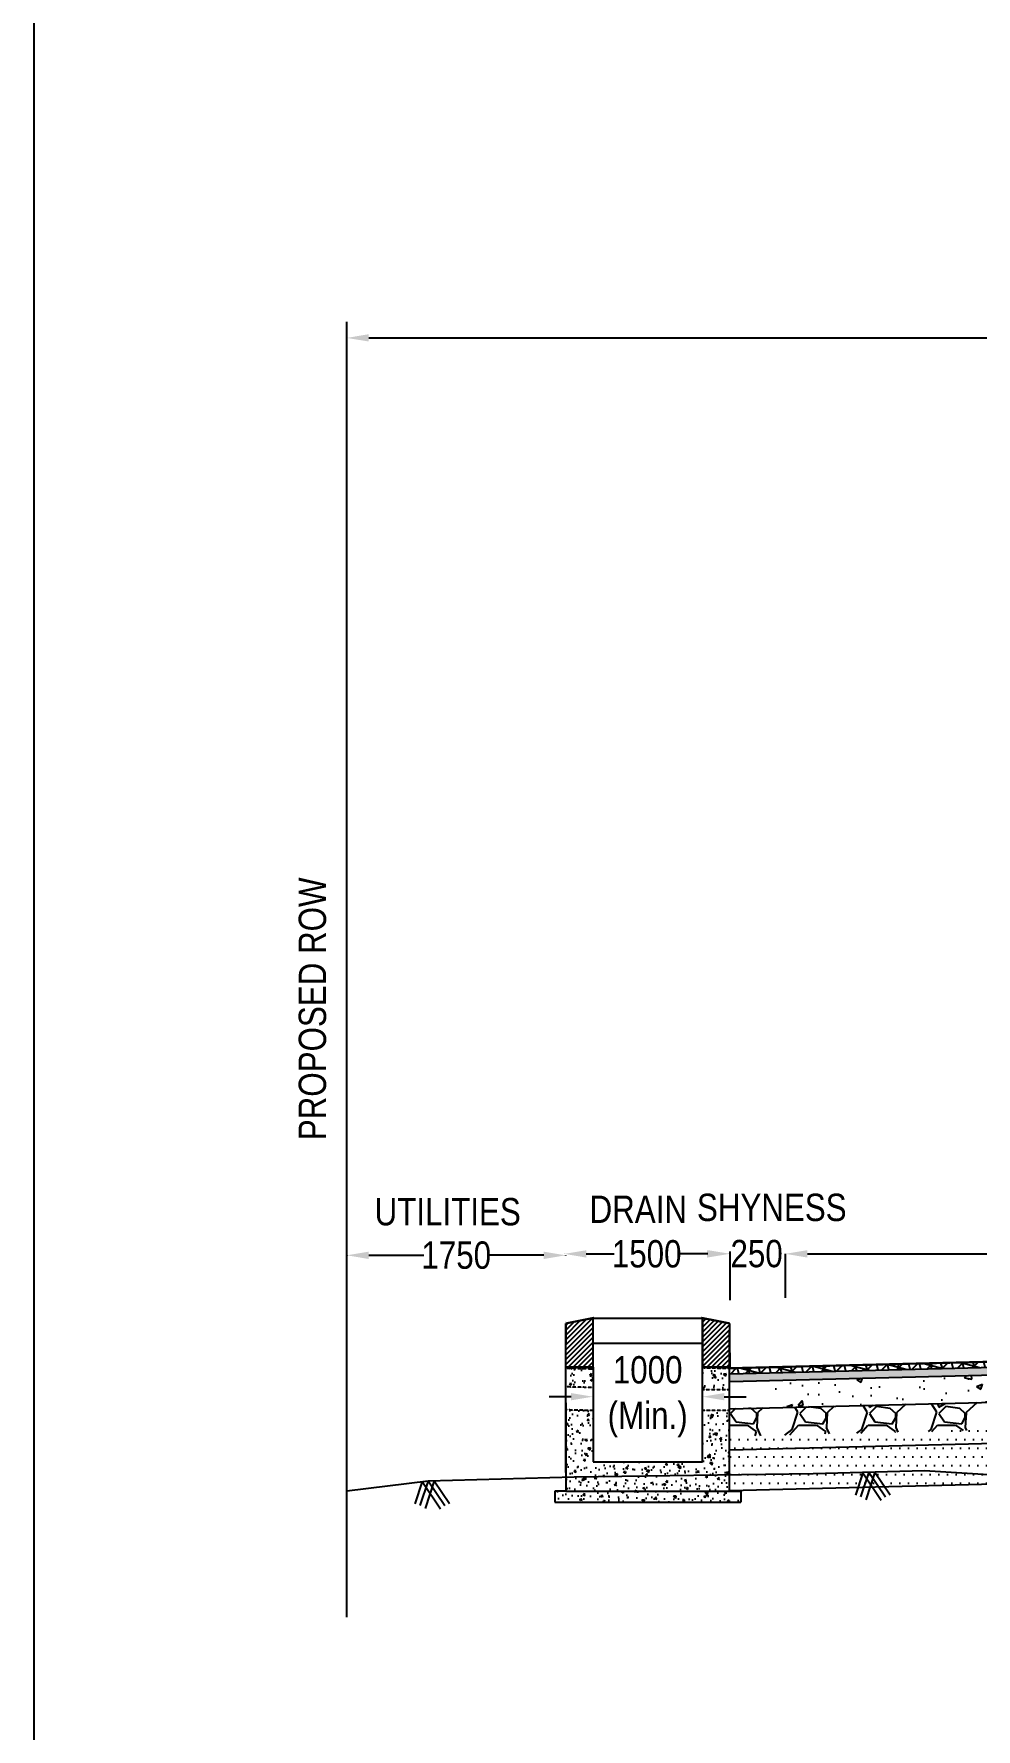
# Model space of a CAD drawing. Header units: millimetres. Extents: x 207528 to 778454, y -364692 to 101323.
# Drawn here: x 384197 to 392810, y 10214 to 25714 of the extents above; entities that cross this region are included whole.
import ezdxf

# ---------------------------------------------------------------- set-up
doc = ezdxf.new("R2010")
doc.units = ezdxf.units.MM
doc.linetypes.add('DASHED2', pattern=[0.375, 0.25, -0.125])
for name, color, linetype in [('Dim', 253, 'Continuous'), ('Dimension', 253, 'Continuous'), ('hatch', 253, 'Continuous'), ('Proposed ROW', 241, 'MNEW')]:
    doc.layers.add(name, color=color, linetype=linetype)
doc.styles.add('DIM', font='ARIALN.TTF', dxfattribs={"height": 250})
doc.styles.get("Standard").update_dxf_attribs({"font": 'arial.ttf'})
doc.styles.add('STRIP PLAN STYLE', font='ARIALN.TTF')
doc.linetypes.add('MNEW', pattern='A,26.152623,-1.048632,["PROW",Standard,S=1.75,R=0,X=0,Y=-0.975095],-7.693777,26.152623', length=61.047655)
doc.dimstyles.new('DIM', dxfattribs={"dimtxt": 250, "dimasz": 200, "dimexe": 0.18, "dimexo": 0.0625, "dimgap": 0.09, "dimtad": 0, "dimtih": 1, "dimtoh": 1, "dimdec": 0, "dimzin": 0, "dimdsep": 46, "dimtxsty": 'DIM', "dimcen": 0.09, "dimclrd": 256, "dimclrt": 7, "dimadec": 0, "dimazin": 0, "dimtfac": 1, "dimtdec": 0, "dimtofl": 0, "dimtmove": 0, "dimatfit": 3, "dimfxl": 1, "dimtolj": 1, "dimtzin": 0, "dimarcsym": 0})

# ---------------------------------------------------------------- blocks, each defined once
blk = doc.blocks.new('*D171')
at = {"layer": 'Defpoints', "color": 0, "transparency": 16777216}
for p in [(432058, 22934), (387058, 22667), (432058, 22670)]:
    blk.add_point(p, dxfattribs=at)
at = {"layer": 'Dim', "color": 0, "lineweight": -2, "transparency": 16777216}
for p, q in [((387058, 22667), (387058, 22935)), ((432058, 22670), (432058, 22935))]:
    blk.add_line(p, q, dxfattribs=at)
at = {"layer": 'Dim', "lineweight": -2, "transparency": 16777216}
for p, q in [((387258, 22934), (407337, 22934)), ((431858, 22934), (414683, 22934))]:
    blk.add_line(p, q, dxfattribs=at)
at = {"layer": 'Dim', "transparency": 16777216}
for points in [[(387258, 22968), (387258, 22901), (387058, 22934)], [(431858, 22968), (431858, 22901), (432058, 22934)]]:
    blk.add_solid(points, dxfattribs=at)
at = {"layer": 'Dim', "color": 7, "transparency": 16777216, "insert": (411010, 22934), "char_height": 400, "attachment_point": 5, "style": 'STRIP PLAN STYLE'}
blk.add_mtext('\\A1;PROPOSED RIGHT OF WAY (45m)', dxfattribs=at)
blk = doc.blocks.new('*D173')
at = {"layer": 'Defpoints', "color": 0, "transparency": 16777216}
for p in [(391069, 14559), (391069, 14156), (397552, 14156)]:
    blk.add_point(p, dxfattribs=at)
at = {"layer": 'Dim', "color": 0, "lineweight": -2, "transparency": 16777216}
for p, q in [((391069, 14156), (391069, 14559)), ((397552, 14156), (397552, 14559))]:
    blk.add_line(p, q, dxfattribs=at)
at = {"layer": 'Dim', "lineweight": -2, "transparency": 16777216}
for p, q in [((391269, 14559), (393921, 14559)), ((397352, 14559), (394531, 14559))]:
    blk.add_line(p, q, dxfattribs=at)
at = {"layer": 'Dim', "transparency": 16777216}
for points in [[(391269, 14592), (391269, 14525), (391069, 14559)], [(397352, 14592), (397352, 14525), (397552, 14559)]]:
    blk.add_solid(points, dxfattribs=at)
at = {"layer": 'Dim', "color": 7, "transparency": 16777216, "insert": (394226, 14559), "char_height": 250, "attachment_point": 5, "style": 'DIM'}
blk.add_mtext('\\A1;7000', dxfattribs=at)
blk = doc.blocks.new('*D174')
at = {"layer": 'Defpoints', "color": 0, "transparency": 16777216}
for p in [(390308, 13253), (389308, 12772), (390308, 12772)]:
    blk.add_point(p, dxfattribs=at)
at = {"layer": 'Dim', "lineweight": -2, "transparency": 16777216}
for p, q in [((389108, 13253), (388908, 13253)), ((390508, 13253), (390708, 13253))]:
    blk.add_line(p, q, dxfattribs=at)
at = {"layer": 'Dim', "color": 0, "lineweight": -2, "transparency": 16777216}
for p, q in [((389308, 13252), (389308, 13253)), ((390308, 13252), (390308, 13253))]:
    blk.add_line(p, q, dxfattribs=at)
at = {"layer": 'Dim', "transparency": 16777216}
for points in [[(389108, 13286), (389108, 13220), (389308, 13253)], [(390508, 13286), (390508, 13220), (390308, 13253)]]:
    blk.add_solid(points, dxfattribs=at)
at = {"layer": 'Dim', "color": 7, "transparency": 16777216, "insert": (389808, 13253), "char_height": 250, "attachment_point": 5, "style": 'DIM'}
blk.add_mtext('\\A1;1000 \\P(Min.)', dxfattribs=at)
blk = doc.blocks.new('*D175')
at = {"layer": 'Defpoints', "color": 0, "transparency": 16777216}
for p in [(389047, 14559), (389047, 14559), (390551, 14558)]:
    blk.add_point(p, dxfattribs=at)
at = {"layer": 'Dimension', "color": 0, "lineweight": -2, "transparency": 16777216}
for p, q in [((389047, 14558), (389047, 14558)), ((390551, 14558), (390551, 14558))]:
    blk.add_line(p, q, dxfattribs=at)
at = {"layer": 'Dimension', "lineweight": -2, "transparency": 16777216}
for p, q in [((389247, 14558), (389503, 14558)), ((390351, 14558), (390095, 14558))]:
    blk.add_line(p, q, dxfattribs=at)
at = {"layer": 'Dimension', "transparency": 16777216}
for points in [[(389247, 14592), (389247, 14525), (389047, 14559)], [(390351, 14592), (390351, 14525), (390551, 14558)]]:
    blk.add_solid(points, dxfattribs=at)
at = {"layer": 'Dimension', "color": 7, "transparency": 16777216, "insert": (389799, 14558), "char_height": 250, "width": 591.23, "attachment_point": 5, "style": 'DIM'}
blk.add_mtext('\\A1;1500', dxfattribs=at)
blk = doc.blocks.new('*D186')
at = {"layer": 'Defpoints', "color": 0, "transparency": 16777216}
for p in [(387058, 14603), (389058, 14602), (387058, 14546)]:
    blk.add_point(p, dxfattribs=at)
at = {"layer": 'Dimension', "color": 0, "lineweight": -2, "transparency": 16777216}
for p, q in [((387058, 14547), (387058, 14545)), ((389058, 14547), (389058, 14545))]:
    blk.add_line(p, q, dxfattribs=at)
at = {"layer": 'Dimension', "lineweight": -2, "transparency": 16777216}
for p, q in [((387258, 14546), (387762, 14546)), ((388858, 14546), (388355, 14546))]:
    blk.add_line(p, q, dxfattribs=at)
at = {"layer": 'Dimension', "transparency": 16777216}
for points in [[(387258, 14579), (387258, 14512), (387058, 14546)], [(388858, 14579), (388858, 14512), (389058, 14546)]]:
    blk.add_solid(points, dxfattribs=at)
at = {"layer": 'Dimension', "color": 7, "transparency": 16777216, "insert": (388058, 14546), "char_height": 250, "attachment_point": 5, "style": 'DIM'}
blk.add_mtext('\\A1;1750', dxfattribs=at)
blk = doc.blocks.new('*D197')
at = {"layer": 'Defpoints', "color": 0, "transparency": 16777216}
for p in [(391069, 14560), (390559, 14243), (391069, 14243)]:
    blk.add_point(p, dxfattribs=at)
at = {"layer": 'Dim', "lineweight": -2, "transparency": 16777216}
for p, q in [((390359, 14560), (390159, 14560)), ((391269, 14560), (391469, 14560))]:
    blk.add_line(p, q, dxfattribs=at)
at = {"layer": 'Dim', "color": 0, "lineweight": -2, "transparency": 16777216}
for p, q in [((390559, 14559), (390559, 14560)), ((391069, 14559), (391069, 14560))]:
    blk.add_line(p, q, dxfattribs=at)
at = {"layer": 'Dim', "transparency": 16777216}
for points in [[(390359, 14593), (390359, 14527), (390559, 14560)], [(391269, 14593), (391269, 14527), (391069, 14560)]]:
    blk.add_solid(points, dxfattribs=at)
at = {"layer": 'Dim', "color": 7, "transparency": 16777216, "insert": (390804, 14560), "char_height": 250, "attachment_point": 5, "style": 'DIM'}
blk.add_mtext('\\A1;250', dxfattribs=at)

msp = doc.modelspace()

# ---------------------------------------------------------------- hatches: boundary and pattern name
h = msp.add_hatch()
h.set_pattern_fill('GOST_GLASS', color=41, scale=5)
h.set_pattern_definition([(45, (296822.163, 1.86), (42.426407, -4e-15), [25, -35]), (45, (296832.77, 1.86), (42.426407, -4e-15), [10, -50]), (45, (296822.163, 12.466), (42.426407, -4e-15), [10, -50])])
h.paths.add_polyline_path([(397922.7, 13647.3), (397922.7, 13577.3), (392343.6, 13437.8), (392097.2, 13457.4), (391699, 13491.7)])
h.paths.add_polyline_path([(390558.4, 13463.2), (391699, 13491.7), (392097.2, 13457.4), (392343.6, 13437.8), (390558.4, 13393.1)])
at = {"layer": 'Dim'}
h = msp.add_hatch(dxfattribs=at)
h.set_pattern_fill('ANSI31', color=256, scale=10)
h.set_pattern_definition([(45, (271875.864, 175.715), (-22.45064, 22.45064), [])])
h.paths.add_polyline_path([(389308.6, 13806.5), (389059.1, 13785), (389058.9, 13523.8), (389308.6, 13523.8)])
h.paths.add_polyline_path([(389308.6, 13894), (389308.5, 13972.5), (389059.2, 13922.9), (389059.1, 13785), (389308.6, 13806.5)])
h = msp.add_hatch(dxfattribs=at)
h.set_pattern_fill('ANSI31', color=256, scale=10)
h.set_pattern_definition([(45, (271975.864, 175.715), (-22.45064, 22.45064), [])])
edge = h.paths.add_edge_path()
edge.add_line((390558.8, 13922.8), (390308.8, 13972.5))
edge.add_line((390308.8, 13972.5), (390308.6, 13894))
edge.add_line((390308.6, 13894), (390308.6, 13523.8))
edge.add_line((390308.6, 13523.8), (390558.4, 13523.8))
edge.add_line((390558.4, 13523.8), (390558.1, 13922.9))
h = msp.add_hatch(dxfattribs=at)
h.set_pattern_fill('AR-CONC', color=256, scale=3)
h.set_pattern_definition([(50, (296822.16, 1.86), (546.554, -47.8173), [57.15, -628.65]), (355, (296822.16, 1.86), (-105.7303, 573.1705), [45.72, -502.9218]), (100.45144, (296867.7, -2.1), (440.8237, 525.3533), [48.57, -534.2707]), (46.1842, (296822.16, 154.26), (813.237, -126.127), [85.725, -942.975]), (96.6356, (296889.9, 143.75), (712.2124, 742.2784), [72.855, -801.407]), (351.18415, (296822.2, 154.3), (712.2124, 742.2784), [68.58, -754.379]), (21, (296898.36, 116.16), (454.8432, -306.7956), [57.15, -628.65]), (326, (296898.36, 116.16), (185.406, 552.564), [45.72, -502.92]), (71.45144, (296936.27, 90.6), (640.2493, 245.7683), [48.57, -534.2698]), (37.5, (296822.16, 1.86), (9.2658, 253.6651), [0, -496.824, 0, -510.54, 0, -504.825]), (7.5, (296822.16, 1.86), (200.459, 300.5417), [0, -291.084, 0, -485.394, 0, -192.405]), (327.5, (296652.24, 1.86), (406.7718, -17.18623), [0, -190.5, 0, -594.36, 0, -788.67]), (317.5, (296576.04, 1.86), (444.3875, 76.2795), [0, -247.65, 0, -394.716, 0, -560.07])])
h.paths.add_polyline_path([(390922.7, 13402.3), (392343.6, 13437.8), (393241.4, 13366.3), (394424.5, 13310.3), (395963, 13302.5), (397265.8, 13363.4), (398431.9, 13381.6), (398431.9, 13330.2), (390922.7, 13152.2)])
h.paths.add_polyline_path([(392343.6, 13437.8), (397922.7, 13577.3), (398431.9, 13590), (398431.9, 13381.6), (397265.8, 13363.4), (395963, 13302.5), (394424.5, 13310.3), (393241.4, 13366.3)])
at = {"layer": 'hatch'}
h = msp.add_hatch(dxfattribs=at)
h.set_pattern_fill('NET3', color=256, scale=30, angle=45)
h.set_pattern_definition([(45, (296822.16, 1.86), (-67.35192, 67.35192), []), (105, (296822.16, 1.86), (-92.004435, -24.65251), []), (165, (296822.16, 1.86), (-24.65251, -92.004435), [])])
h.paths.add_polyline_path([(390558.4, 13513.2), (391248.9, 13530.4), (391699, 13491.7), (390558.4, 13463.2)])
h.paths.add_polyline_path([(397922.7, 13697.3), (397922.7, 13647.3), (391699, 13491.7), (391248.9, 13530.4)])
h = msp.add_hatch(dxfattribs=at)
h.set_pattern_fill('AR-CONC', color=256, angle=90)
h.set_pattern_definition([(140, (271975.86, 175.71), (15.93909, 182.18467), [19.05, -209.55]), (85, (271975.86, 175.71), (-191.05685, -35.24342), [15.24, -167.64058]), (190.45144, (271977.2, 190.9), (-175.11775, 146.94125), [16.19, -178.09024]), (136.1842, (271925.06, 175.71), (42.04233, 271.07904), [28.575, -314.325]), (186.63556, (271928.57, 198.3), (-247.4261, 237.40413), [24.285, -267.1356]), (81.18415, (271925.06, 175.71), (-247.4261, 237.40413), [22.85997, -251.4597]), (111, (271937.76, 201.11), (102.2652, 151.6144), [19.05, -209.55]), (56, (271937.76, 201.11), (-184.18797, 61.80203), [15.24, -167.64]), (161.45145, (271946.29, 213.75), (-81.92277, 213.41642), [16.19, -178.08994]), (127.5, (271975.864, 175.715), (-84.55504, 3.088603), [0, -165.608, 0, -170.18, 0, -168.275]), (97.5, (271975.86, 175.715), (-100.180575, 66.81966), [0, -97.028, 0, -161.798, 0, -64.135]), (57.5, (271975.864, 119.07), (5.728744, 135.590595), [0, -63.5, 0, -198.12, 0, -262.89]), (47.5, (271975.86, 93.67), (-25.42649, 148.12918), [0, -82.55, 0, -131.572, 0, -186.69])])
h.paths.add_polyline_path([(390552.6, 13126.7), (390308.6, 13126.6), (390308.6, 12656.3), (389308.6, 12656.3), (389308.3, 13126.1), (389058.4, 13132.4), (389058.4, 12388.7), (390552.4, 12388.7)])
h.paths.add_polyline_path([(389308.6, 13523.8), (389058.6, 13523.8), (389059.4, 13342.8), (389305.8, 13336.7)])
h.paths.add_polyline_path([(390552.6, 13523.8), (390308.6, 13523.8), (390308.6, 13315.8), (390552.6, 13315.8)])
h.paths.add_polyline_path([(390658.6, 12388.7), (390581, 12388.7), (390552.6, 12388.7), (390552.4, 12388.7), (389058.4, 12388.7), (388954.1, 12391), (388958.6, 12288.7), (390658.6, 12288.7)])
h = msp.add_hatch(dxfattribs=at)
h.set_pattern_fill('GRAVEL', color=11, scale=25)
h.set_pattern_definition([(228.01279, (297279.363, 636.86), (-5080, -5715), [85.4304, -8457.621]), (184.96974, (297222.213, 573.36), (7619.999997, 635.000036), [146.6012, -14513.5122]), (132.510447, (297076.163, 560.66), (6350.000003, -6984.999998), [103.3704, -10233.6807]), (267.27369, (296828.513, 401.91), (635.000001, 12700), [133.501, -13216.6094]), (292.833654, (296822.163, 268.56), (-3175, 7620), [130.9084, -12959.952]), (357.27369, (296872.963, 147.91), (-12700, 635.000001), [133.501, -13216.6094]), (37.69424, (297006.313, 141.56), (-8254.9999996, -6350.0000005), [176.5484, -17478.2788]), (72.255328, (297146.013, 249.51), (4445.000001, 13969.9999996), [166.68, -16501.314]), (121.429566, (297196.813, 408.26), (-5080.000001, 8255), [133.9532, -13261.3864]), (175.23636, (297126.963, 522.56), (6985, -635), [152.9283, -7493.4842]), (222.397438, (296974.563, 535.259), (-7619.9999998, -6985.0000003), [197.7695, -19579.193]), (138.814075, (297457.163, 395.56), (-4445, 3810), [67.501, -6682.6415]), (171.469234, (297406.363, 440.01), (8255, -1269.999999), [128.4205, -12713.6597]), (225, (297279.36, 459.06), (-9e-14, -635), [89.8023, -808.2233]), (203.19859, (297234.91, 535.26), (3175, 1270), [48.3603, -4787.6556]), (291.80141, (297190.46, 516.21), (-635, 1905), [68.3914, -3351.1882]), (30.96376, (297215.86, 452.71), (1905, 1270), [111.08, -3591.5745]), (161.56505, (297311.11, 509.86), (1270, -635), [80.3218, -1927.7245]), (16.38954, (296822.163, 516.21), (6350, 1905), [112.522, -11139.7067]), (70.346176, (296930.113, 547.96), (-2540, -6985), [94.3997, -9345.554]), (293.19859, (297311.11, 636.86), (-1270, 3175), [96.72, -4739.296]), (343.61046, (297349.213, 547.96), (-6350, 1905), [112.522, -11139.7067]), (339.443955, (296822.16, 122.51), (-3175, 1270), [108.5088, -5316.9336]), (294.77514, (296923.763, 84.41), (-3175.000004, 6984.999998), [90.918, -9000.8983]), (66.80141, (297317.46, 1.86), (1270, 3175), [96.72, -4739.296]), (17.354025, (297355.563, 90.76), (-8255, -2540), [106.4457, -10538.094]), (69.443955, (297006.31, 1.86), (-1270, -3175), [54.2544, -5371.188]), (101.30993, (297279.36, 1.86), (-635, 2540), [32.3787, -3205.4987]), (165.96376, (297273.01, 33.61), (1905, -635), [130.9084, -2487.2636]), (186.009006, (297146.013, 65.36), (6350, 635), [121.3167, -12010.3412]), (303.69007, (297215.86, 395.56), (-635, 1270), [91.581, -2197.944]), (353.157227, (297266.663, 319.36), (10795, -1269.9999994), [159.8892, -15829.0023]), (60.945396, (297425.413, 300.31), (-2540, -4445), [65.377, -6472.348]), (90, (297457.16, 357.46), (-635, 635), [38.1, -596.9]), (120.256437, (297133.313, 84.41), (2540, -4445), [88.2167, -8733.4852]), (48.01279, (297088.863, 160.61), (5080, 5715), [170.8607, -8372.1905]), (0, (297203.16, 287.6), (635, 635), [165.1, -469.9]), (325.304846, (297368.263, 287.61), (6350.000002, -4444.999997), [100.4024, -9939.8292]), (254.0546, (297450.81, 230.46), (-635, -2540), [92.4573, -4530.4125]), (207.645975, (297425.413, 141.56), (-12065.0000004, -6349.999999), [150.5363, -14903.116]), (175.42608, (297292.063, 71.71), (-8255, 635), [159.2574, -15766.4616])])
h.paths.add_polyline_path([(390558.4, 13143.1), (398042.6, 13330.2), (398431.9, 13339.9), (398431.9, 13086.3), (390558.4, 12889.4)])
h = msp.add_hatch(dxfattribs=at)
h.set_pattern_fill('DOTS', color=25, scale=50)
h.set_pattern_definition([(0, (296822.16, 1.86), (39.6875, 79.375), [0, -79.375])])
h.paths.add_polyline_path([(390558.4, 12889.4), (398292.6, 13086.3), (398431.9, 13086.3), (398431.9, 12589.7), (390558.4, 12392.8)])

# ---------------------------------------------------------------- linework, layer by layer
for p, q in [((389058.6, 12559.9), (389058.6, 13523.8)), ((389308.6, 13523.8), (389308.6, 12656.3)), ((390308.6, 12656.3), (390308.6, 13523.8)), ((389308.6, 12656.3), (390308.6, 12656.3)), ((389058.6, 12388.7), (388958.6, 12388.7)), ((388958.6, 12388.7), (388958.6, 12288.7)), ((388958.6, 12288.7), (390658.6, 12288.7)), ((389058.6, 12388.7), (390558.6, 12388.7))]:
    msp.add_line(p, q)
for points in [[(389058.5, 13922.8, 20, 20, 0), (389058.5, 13922.8, 20, 20, 0), (389308.5, 13972.5, 20, 20, 0), (389308.6, 13894, 20, 20, 0), (389308.6, 13523.8, 20, 20, 0), (389058.9, 13523.8, 20, 20, 0), (389059.2, 13922.9, 0, 0, 0)], [(390558.8, 13922.8, 20, 20, 0), (390558.8, 13922.8, 20, 20, 0), (390308.8, 13972.5, 20, 20, 0), (390308.6, 13894, 20, 20, 0), (390308.6, 13523.8, 20, 20, 0), (390558.4, 13523.8, 20, 20, 0), (390558.1, 13922.9, 0, 0, 0)]]:
    msp.add_lwpolyline(points, format="xyseb")
for points in [[(389308.5, 13970.9), (390308.8, 13972.5)], [(389055.8, 13940.8), (389056.2, 13940.8)], [(390551.8, 13796.8), (390551.8, 12846.8)], [(389308.6, 13742.5), (390308.8, 13742.5)], [(390558.4, 13463.2), (398058.4, 13650.7)], [(390552.6, 13594.3), (390552.6, 12388.7)], [(390558.4, 13393.1), (398431.9, 13590)], [(390558.4, 13143.1), (398431.9, 13339.9)], [(389058.4, 13197), (389058.4, 12946.9)], [(389058.4, 13031.4), (389058.4, 12388.7)], [(390558.4, 12767.7), (398431.9, 12964.6)], [(398431.9, 12589.7), (390558.4, 12392.8)], [(390558.6, 12388.7), (390658.6, 12388.7), (390658.6, 12288.7)]]:
    msp.add_lwpolyline(points)
for points, const_width in [([(390551.8, 13847.3), (390551.8, 13483.4)], 10), ([(390558.4, 13513.2), (398058.4, 13700.7)], 20)]:
    msp.add_lwpolyline(points, dxfattribs=dict(const_width=const_width))
at = {"linetype": 'DASHED2', "ltscale": 2}
for points in [[(389305.8, 13505.4), (389055.8, 13511.6)], [(390552.6, 13509.8), (390302.6, 13516)], [(389305.8, 13336.7), (389055.8, 13342.9)], [(390551.8, 13315.8), (390308.6, 13315.8)], [(389308.3, 13126.1), (389058.3, 13132.4)], [(390552.6, 13126.7), (390308.6, 13126.8)]]:
    msp.add_lwpolyline(points, dxfattribs=at)
at = {"layer": 'Dim'}
msp.add_lwpolyline([(384197.2, 38536.5), (384197.2, -8793.9), (434760.7, -8793.9), (434760.7, 38532.4)], close=True, dxfattribs=at)
for points in [[(390561.1, 14136.7), (390561.1, 14580)], [(389058.4, 13197), (389058.4, 13523.8)], [(391774.5, 12556.6), (391706.6, 12352)], [(391829.7, 12564.1), (391754, 12336.2)], [(391774.5, 12556.6), (391941.7, 12308.2)], [(391884.6, 12562.3), (391801.2, 12311.1)], [(391829.7, 12564.1), (391983.2, 12336.2)], [(391884.6, 12562.3), (392024.4, 12354.7)], [(387746, 12477.2), (387678.1, 12272.6)], [(387801.2, 12484.7), (387725.5, 12256.8)], [(387746, 12477.2), (387913.2, 12228.9)], [(387856.1, 12482.9), (387772.7, 12231.7)], [(387801.2, 12484.7), (387954.6, 12256.8)], [(387856.1, 12482.9), (387995.8, 12275.3)]]:
    msp.add_lwpolyline(points, dxfattribs=at)
at = {"layer": 'Dimension', "linetype": 'Continuous', "ltscale": 10, "flags": 128}
msp.add_lwpolyline([(387058.4, 12392.5), (387801.2, 12484.7), (389135.1, 12519.3), (391319.9, 12549.7), (392339.5, 12578.5), (393705.5, 12491.8), (396187.8, 12512.3), (397163.3, 12704.8), (400239.4, 13016.4), (403656.5, 13299.5), (409557.8, 13473.9)], dxfattribs=at)
at = {"layer": 'Proposed ROW', "lineweight": -3, "ltscale": 3, "flags": 128}
msp.add_lwpolyline([(387058.4, 11236.9), (387058.4, 23079.6)], dxfattribs=at)

# ---------------------------------------------------------------- texts
at = {"layer": 'Dim', "color": 7, "insert": (386744.8, 16799.7), "char_height": 250, "attachment_point": 5, "rotation": 90, "style": 'DIM'}
msp.add_mtext_dynamic_manual_height_columns('PROPOSED ROW', width=5325.312, gutter_width=1250, heights=[0], dxfattribs=at)
at = {"layer": 'Dim', "char_height": 250, "attachment_point": 5, "style": 'DIM'}
for s, insert in [('UTILITIES', (387979.8, 14942.9)), ('DRAIN', (389722.3, 14967.1)), ('SHYNESS', (390942.5, 14982.5))]:
    msp.add_mtext_dynamic_manual_height_columns(s, width=5325.312, gutter_width=1250, heights=[0], dxfattribs=dict(at, insert=insert))

# ---------------------------------------------------------------- dimensions: what is measured, and where the dimension line sits
at = {"layer": 'Dim'}
dim = msp.add_linear_dim(base=(432058.4, 22934.4), p1=(387058.4, 22667.4), p2=(432058.4, 22669.5), text='PROPOSED RIGHT OF WAY (45m)', dimstyle='DIM', override={"dimtxt": 400, "dimtxsty": 'STRIP PLAN STYLE'}, dxfattribs=at)
dim.commit()
dim.dimension.update_dxf_attribs({"geometry": '*D171', "text_midpoint": (411009.6, 22934.4), "dimtype": 160})
for base, p1, p2, text, picture, middle in [((391069.2, 14560.2), (390558.9, 14243), (391069.2, 14243), '250', '*D197', (390803.8, 14560.2)), ((390308.2, 13253), (389308.2, 12771.5), (390308.2, 12771.5), '1000 \\P(Min.)', '*D174', (389808.2, 13253))]:
    dim = msp.add_linear_dim(base=base, p1=p1, p2=p2, angle=0, text=text, dimstyle='DIM', override={"dimfxl": 1.25, "dimfxlon": 1}, dxfattribs=at)
    dim.commit()
    dim.dimension.update_dxf_attribs({"geometry": picture, "text_midpoint": middle, "dimtype": 161})
dim = msp.add_linear_dim(base=(391069.5, 14558.5), p1=(397552.4, 14156.4), p2=(391069.5, 14156.4), angle=180, text='7000', dimstyle='DIM', dxfattribs=at)
dim.commit()
dim.dimension.update_dxf_attribs({"geometry": '*D173', "text_midpoint": (394226.1, 14558.5), "dimtype": 161})
at = {"layer": 'Dimension'}
dim = msp.add_linear_dim(base=(387058.4, 14545.6), p1=(389058.4, 14601.8), p2=(387058.4, 14602.9), text='1750', dimstyle='DIM', override={"dimfxl": 1.25, "dimfxlon": 1}, dxfattribs=at)
dim.commit()
dim.dimension.update_dxf_attribs({"geometry": '*D186', "text_midpoint": (388058.4, 14545.6)})
dim = msp.add_aligned_dim(p1=(390551.3, 14558.2), p2=(389046.7, 14558.5), distance=0, text='1500', dimstyle='DIM', dxfattribs=at)
dim.commit()
dim.dimension.update_dxf_attribs({"geometry": '*D175', "text_midpoint": (389799, 14558.4)})

doc.saveas('drawing.dxf')
